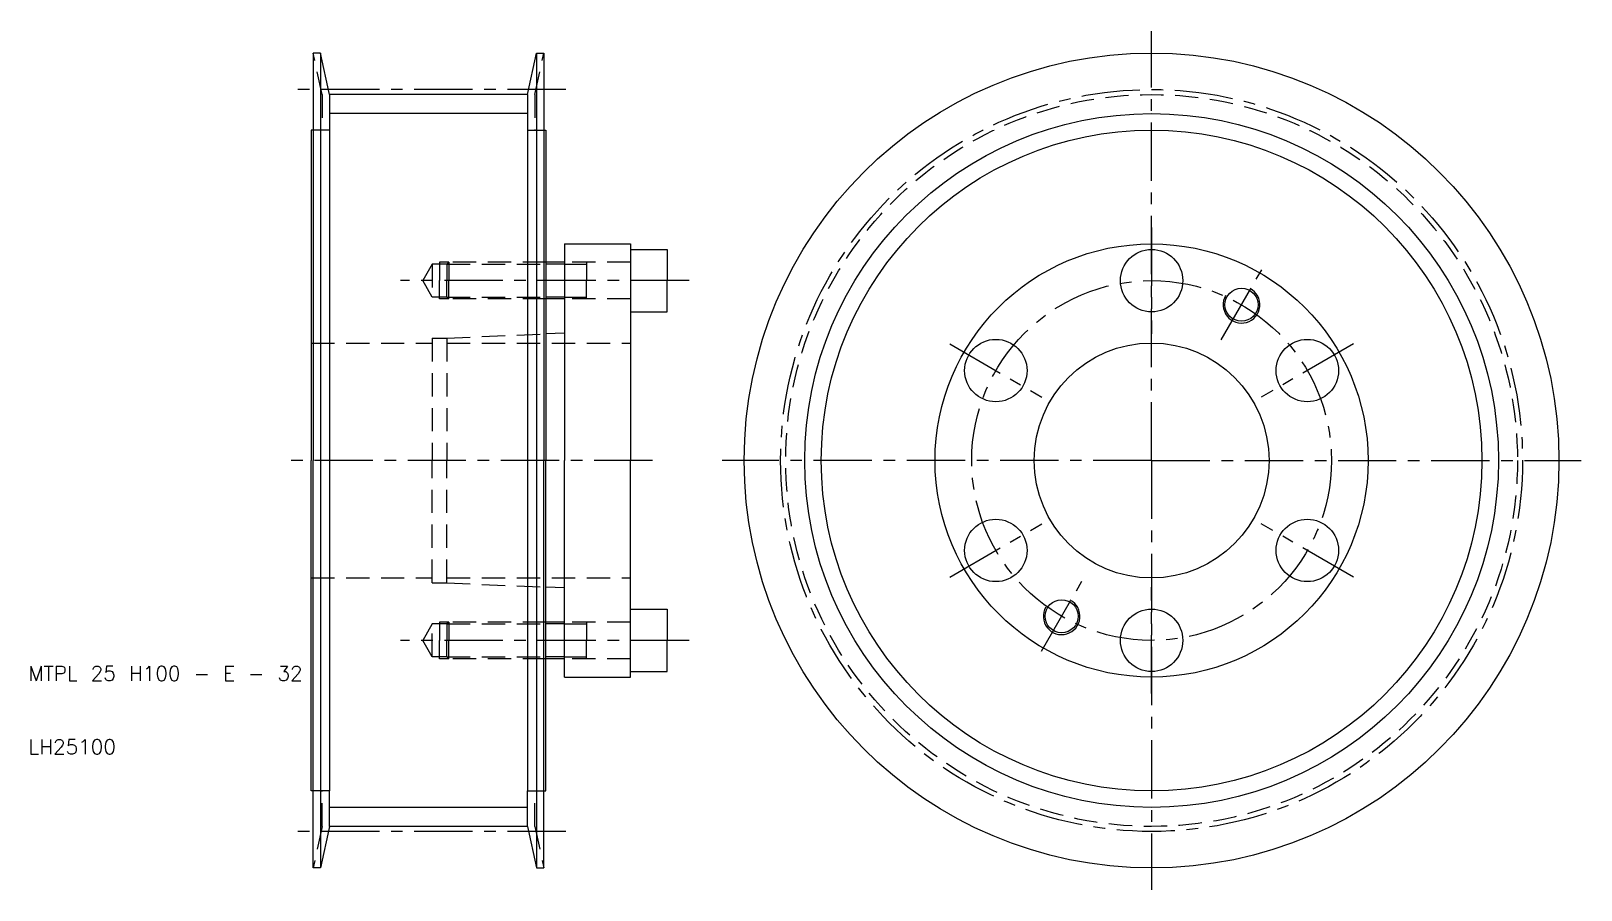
# Model space of a CAD drawing. Extents: x 10 to 221, y -8 to 108.
import ezdxf

# ---------------------------------------------------------------- set-up
doc = ezdxf.new("R2010")
doc.units = 0
doc.header["$LTSCALE"] = 0.25
doc.linetypes.add('CENTER', pattern=[50.8, 31.75, -6.35, 6.35, -6.35])
doc.linetypes.add('DASHED', pattern=[19.05, 12.7, -6.35])
doc.layers.get('0').update_dxf_attribs({"linetype": 'CONTINUOUS'})
doc.layers.add('CENTER', color=1, linetype='CENTER')
doc.styles.get("Standard").update_dxf_attribs({"font": 'txt.shx'})

msp = doc.modelspace()

# ---------------------------------------------------------------- linework, layer by layer
for p, q in [((48.8, 105.5), (48.8, 95)), ((49.8, 105.5), (48.8, 105.5)), ((49.8, 105.5), (49.8, -5.5)), ((51, 99.845), (49.8, 105.5)), ((78, 99.845), (79.2, 105.5)), ((79.2, 105.5), (79.2, -5.5)), ((79.2, 105.5), (80.2, 105.5)), ((80.2, 105.5), (80.2, 95)), ((51, 99.845), (51, 95)), ((78, 99.845), (51, 99.845)), ((78, 99.845), (78, 95)), ((48.5, 95), (48.5, 50)), ((48.8, 95), (48.5, 95)), ((48.8, 95), (48.8, 50)), ((51, 95), (51, 5)), ((78, 95), (78, 5)), ((80.2, 95), (80.2, 50)), ((80.2, 95), (80.5, 95)), ((80.5, 95), (80.5, 77)), ((83, 79.5), (92, 79.5)), ((83, 79.5), (83, 77)), ((92, 79.5), (92, 78.75)), ((92, 78.75), (92, 70.25)), ((92, 78.75), (97, 78.75)), ((97, 78.75), (97, 74.5)), ((80.5, 77), (80.5, 72)), ((83, 77), (80.5, 77)), ((83, 77), (83, 72)), ((97, 70.25), (97, 74.5)), ((83, 72), (80.5, 72)), ((80.5, 72), (80.5, 67.244531)), ((83, 72), (83, 67.35)), ((92, 70.25), (97, 70.25)), ((92, 70.25), (92, 50)), ((83, 67.35), (80.5, 67.244531)), ((80.5, 67.244531), (80.5, 50)), ((83, 67.35), (83, 50)), ((48.5, 5), (48.5, 50)), ((48.8, 5), (48.8, 50)), ((80.2, 5), (80.2, 50)), ((80.5, 32.755469), (80.5, 50)), ((83, 32.65), (83, 50)), ((92, 29.75), (92, 50)), ((80.5, 28), (80.5, 32.755469)), ((83, 32.65), (80.5, 32.755469)), ((83, 28), (83, 32.65)), ((92, 21.25), (92, 29.75)), ((92, 29.75), (97, 29.75)), ((97, 29.75), (97, 25.5)), ((80.5, 23), (80.5, 28)), ((83, 28), (80.5, 28)), ((83, 23), (83, 28)), ((97, 21.25), (97, 25.5)), ((80.5, 5), (80.5, 23)), ((83, 23), (80.5, 23)), ((83, 20.5), (83, 23)), ((92, 21.25), (97, 21.25)), ((92, 20.5), (92, 21.25)), ((83, 20.5), (92, 20.5)), ((48.8, 5), (48.5, 5)), ((48.8, -5.5), (48.8, 5)), ((51, 0.155), (51, 5)), ((78, 0.155), (78, 5)), ((80.2, -5.5), (80.2, 5)), ((80.2, 5), (80.5, 5)), ((51, 0.155), (49.8, -5.5)), ((78, 0.155), (51, 0.155)), ((78, 0.155), (79.2, -5.5)), ((49.8, -5.5), (48.8, -5.5)), ((79.2, -5.5), (80.2, -5.5))]:
    msp.add_line(p, q)
at = {"color": 3, "linetype": 'DASHED'}
for p, q in [((50, 99.845), (48.8, 105.5)), ((79, 99.845), (80.2, 105.5)), ((50, 99.845), (50, 95)), ((79, 99.845), (79, 95)), ((51, 95), (48.8, 95)), ((78, 95), (80.2, 95)), ((65, 76.75), (63.700962, 74.5)), ((65, 76.75), (65, 72.25)), ((67, 76.75), (65, 76.75)), ((67.25, 77), (66, 77)), ((66, 77), (66, 74.5)), ((67.25, 77), (67, 76.75)), ((67, 76.75), (80.5, 76.75)), ((67, 76.75), (67, 74.5)), ((80.5, 77), (67.25, 77)), ((67.25, 77), (67.25, 74.5)), ((92, 77), (83, 77)), ((83, 76.75), (86, 76.75)), ((86, 77), (86, 74.5)), ((65, 72.25), (63.700962, 74.5)), ((66, 72), (66, 74.5)), ((67, 72.25), (67, 74.5)), ((67.25, 72), (67.25, 74.5)), ((86, 72), (86, 74.5)), ((67, 72.25), (65, 72.25)), ((67.25, 72), (66, 72)), ((67, 72.25), (80.5, 72.25)), ((67.25, 72), (67, 72.25)), ((80.5, 72), (67.25, 72)), ((83, 72.25), (86, 72.25)), ((92, 72), (83, 72)), ((48.5, 66), (65, 66)), ((65, 66.675), (65, 50)), ((65, 66.675), (67, 66.675)), ((67, 66.675), (80.5, 67.244531)), ((67, 66.675), (67, 50)), ((67, 66), (92, 66)), ((65, 33.325), (65, 50)), ((67, 33.325), (67, 50)), ((48.5, 34), (65, 34)), ((67, 34), (92, 34)), ((65, 33.325), (67, 33.325)), ((67, 33.325), (80.5, 32.755469)), ((65, 27.75), (63.700962, 25.5)), ((65, 23.25), (65, 27.75)), ((67, 27.75), (65, 27.75)), ((67.25, 28), (66, 28)), ((66, 28), (66, 25.5)), ((67.25, 28), (67, 27.75)), ((67, 27.75), (80.5, 27.75)), ((67, 27.75), (67, 25.5)), ((80.5, 28), (67.25, 28)), ((67.25, 28), (67.25, 25.5)), ((92, 28), (83, 28)), ((83, 27.75), (86, 27.75)), ((86, 28), (86, 25.5)), ((65, 23.25), (63.700962, 25.5)), ((66, 23), (66, 25.5)), ((67, 23.25), (67, 25.5)), ((67.25, 23), (67.25, 25.5)), ((86, 23), (86, 25.5)), ((67, 23.25), (65, 23.25)), ((67, 23.25), (80.5, 23.25)), ((67.25, 23), (67, 23.25)), ((83, 23.25), (86, 23.25)), ((67.25, 23), (66, 23)), ((80.5, 23), (67.25, 23)), ((92, 23), (83, 23)), ((51, 5), (48.8, 5)), ((50, 0.155), (50, 5)), ((78, 5), (80.2, 5)), ((79, 0.155), (79, 5)), ((50, 0.155), (48.8, -5.5)), ((79, 0.155), (80.2, -5.5))]:
    msp.add_line(p, q, dxfattribs=at)
at = {"color": 3}
for p, q in [((78, 97.255), (51, 97.255)), ((83, 76.75), (80.5, 76.75)), ((83, 72.25), (80.5, 72.25)), ((83, 27.75), (80.5, 27.75)), ((83, 23.25), (80.5, 23.25)), ((78, 2.745), (51, 2.745))]:
    msp.add_line(p, q, dxfattribs=at)
for centre, radius in [((163, 50), 55.5), ((163, 50), 45), ((163, 50), 29.5), ((163, 50), 29.5), ((163, 74.5), 4.25), ((175.25, 71.217622), 2.25), ((141.782378, 62.25), 4.25), ((163, 50), 16), ((184.217622, 62.25), 4.25), ((141.782378, 37.75), 4.25), ((184.217622, 37.75), 4.25), ((150.75, 28.782378), 2.25), ((163, 25.5), 4.25)]:
    msp.add_circle(centre, radius)
at = {"color": 3, "linetype": 'DASHED'}
msp.add_circle((163, 50), 49.845, dxfattribs=at)
at = {"color": 3}
msp.add_circle((163, 50), 47.255, dxfattribs=at)
for centre in [(175.25, 71.217622), (150.75, 28.782378)]:
    msp.add_arc(centre, 2.5, 150, 62, dxfattribs=at)
at = {"layer": 'CENTER', "color": 1, "linetype": 'CENTER'}
for p, q in [((163, 50), (163, 108.5)), ((83.2, 100.53), (45.8, 100.53)), ((163, 81.75), (163, 67.25)), ((100, 74.5), (60.700962, 74.5)), ((172.5, 66.454483), (178, 75.980762)), ((135.503693, 65.875), (148.061062, 58.625)), ((190.496307, 65.875), (177.938938, 58.625)), ((95, 50), (45.5, 50)), ((163, 50), (104.5, 50)), ((163, 50), (221.5, 50)), ((163, 50), (163, -8.5)), ((135.503693, 34.125), (148.061062, 41.375)), ((190.496307, 34.125), (177.938938, 41.375)), ((148, 24.019238), (153.5, 33.545517)), ((163, 18.25), (163, 32.75)), ((100, 25.5), (60.700962, 25.5)), ((83.2, -0.53), (45.8, -0.53))]:
    msp.add_line(p, q, dxfattribs=at)
for radius in [50.53, 24.5]:
    msp.add_circle((163, 50), radius, dxfattribs=at)

# ---------------------------------------------------------------- texts
for s, p in [('MTPL 25 H100 - E - 32', (10, 20)), ('LH25100', (10, 10))]:
    msp.add_text(s, height=2).set_placement(p)

doc.saveas('drawing.dxf')
